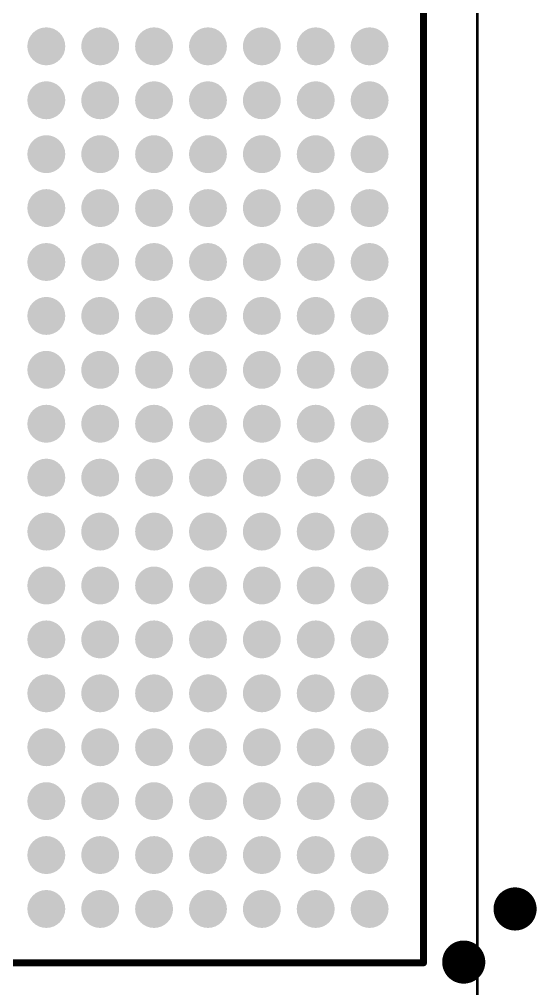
# Model space of a CAD drawing. Header units: inches. Extents: x -6.4 to 91.8, y -6.4 to 92.5.
# Drawn here: x 56.47 to 66.07, y 19.62 to 37.6 of the extents above; entities that cross this region are included whole.
import ezdxf

# ---------------------------------------------------------------- set-up
doc = ezdxf.new("R2010")
doc.units = ezdxf.units.IN
for name, color, linetype in [('Mechanical 13', 56, 'Continuous'), ('Mechanical 15', 56, 'Continuous'), ('TOP', 1, 'Continuous'), ('Top Overlay', 2, 'Continuous'), ('Top Paste', 8, 'Continuous'), ('Top Solder', 216, 'Continuous')]:
    doc.layers.add(name, color=color, linetype=linetype)

msp = doc.modelspace()

# ---------------------------------------------------------------- hatches: boundary and pattern name
at = {"layer": 'TOP'}
h = msp.add_hatch(color=1, dxfattribs=at)
edge = h.paths.add_edge_path()
edge.add_arc((56.972, 37.102), 0.25, 0, 360)
h = msp.add_hatch(color=1, dxfattribs=at)
edge = h.paths.add_edge_path()
edge.add_arc((57.972, 37.102), 0.25, 0, 360)
h = msp.add_hatch(color=1, dxfattribs=at)
edge = h.paths.add_edge_path()
edge.add_arc((58.972, 37.102), 0.25, 0, 360)
h = msp.add_hatch(color=1, dxfattribs=at)
edge = h.paths.add_edge_path()
edge.add_arc((59.972, 37.102), 0.25, 0, 360)
h = msp.add_hatch(color=1, dxfattribs=at)
edge = h.paths.add_edge_path()
edge.add_arc((60.972, 37.102), 0.25, 0, 360)
h = msp.add_hatch(color=1, dxfattribs=at)
edge = h.paths.add_edge_path()
edge.add_arc((61.972, 37.102), 0.25, 0, 360)
h = msp.add_hatch(color=1, dxfattribs=at)
edge = h.paths.add_edge_path()
edge.add_arc((62.972, 37.102), 0.25, 0, 360)
h = msp.add_hatch(color=1, dxfattribs=at)
edge = h.paths.add_edge_path()
edge.add_arc((56.972, 36.102), 0.25, 0, 360)
h = msp.add_hatch(color=1, dxfattribs=at)
edge = h.paths.add_edge_path()
edge.add_arc((57.972, 36.102), 0.25, 0, 360)
h = msp.add_hatch(color=1, dxfattribs=at)
edge = h.paths.add_edge_path()
edge.add_arc((58.972, 36.102), 0.25, 0, 360)
h = msp.add_hatch(color=1, dxfattribs=at)
edge = h.paths.add_edge_path()
edge.add_arc((59.972, 36.102), 0.25, 0, 360)
h = msp.add_hatch(color=1, dxfattribs=at)
edge = h.paths.add_edge_path()
edge.add_arc((60.972, 36.102), 0.25, 0, 360)
h = msp.add_hatch(color=1, dxfattribs=at)
edge = h.paths.add_edge_path()
edge.add_arc((61.972, 36.102), 0.25, 0, 360)
h = msp.add_hatch(color=1, dxfattribs=at)
edge = h.paths.add_edge_path()
edge.add_arc((62.972, 36.102), 0.25, 0, 360)
h = msp.add_hatch(color=1, dxfattribs=at)
edge = h.paths.add_edge_path()
edge.add_arc((56.972, 35.102), 0.25, 0, 360)
h = msp.add_hatch(color=1, dxfattribs=at)
edge = h.paths.add_edge_path()
edge.add_arc((57.972, 35.102), 0.25, 0, 360)
h = msp.add_hatch(color=1, dxfattribs=at)
edge = h.paths.add_edge_path()
edge.add_arc((58.972, 35.102), 0.25, 0, 360)
h = msp.add_hatch(color=1, dxfattribs=at)
edge = h.paths.add_edge_path()
edge.add_arc((59.972, 35.102), 0.25, 0, 360)
h = msp.add_hatch(color=1, dxfattribs=at)
edge = h.paths.add_edge_path()
edge.add_arc((60.972, 35.102), 0.25, 0, 360)
h = msp.add_hatch(color=1, dxfattribs=at)
edge = h.paths.add_edge_path()
edge.add_arc((61.972, 35.102), 0.25, 0, 360)
h = msp.add_hatch(color=1, dxfattribs=at)
edge = h.paths.add_edge_path()
edge.add_arc((62.972, 35.102), 0.25, 0, 360)
h = msp.add_hatch(color=1, dxfattribs=at)
edge = h.paths.add_edge_path()
edge.add_arc((56.972, 34.102), 0.25, 0, 360)
h = msp.add_hatch(color=1, dxfattribs=at)
edge = h.paths.add_edge_path()
edge.add_arc((57.972, 34.102), 0.25, 0, 360)
h = msp.add_hatch(color=1, dxfattribs=at)
edge = h.paths.add_edge_path()
edge.add_arc((58.972, 34.102), 0.25, 0, 360)
h = msp.add_hatch(color=1, dxfattribs=at)
edge = h.paths.add_edge_path()
edge.add_arc((59.972, 34.102), 0.25, 0, 360)
h = msp.add_hatch(color=1, dxfattribs=at)
edge = h.paths.add_edge_path()
edge.add_arc((60.972, 34.102), 0.25, 0, 360)
h = msp.add_hatch(color=1, dxfattribs=at)
edge = h.paths.add_edge_path()
edge.add_arc((61.972, 34.102), 0.25, 0, 360)
h = msp.add_hatch(color=1, dxfattribs=at)
edge = h.paths.add_edge_path()
edge.add_arc((62.972, 34.102), 0.25, 0, 360)
h = msp.add_hatch(color=1, dxfattribs=at)
edge = h.paths.add_edge_path()
edge.add_arc((56.972, 33.102), 0.25, 0, 360)
h = msp.add_hatch(color=1, dxfattribs=at)
edge = h.paths.add_edge_path()
edge.add_arc((57.972, 33.102), 0.25, 0, 360)
h = msp.add_hatch(color=1, dxfattribs=at)
edge = h.paths.add_edge_path()
edge.add_arc((58.972, 33.102), 0.25, 0, 360)
h = msp.add_hatch(color=1, dxfattribs=at)
edge = h.paths.add_edge_path()
edge.add_arc((59.972, 33.102), 0.25, 0, 360)
h = msp.add_hatch(color=1, dxfattribs=at)
edge = h.paths.add_edge_path()
edge.add_arc((60.972, 33.102), 0.25, 0, 360)
h = msp.add_hatch(color=1, dxfattribs=at)
edge = h.paths.add_edge_path()
edge.add_arc((61.972, 33.102), 0.25, 0, 360)
h = msp.add_hatch(color=1, dxfattribs=at)
edge = h.paths.add_edge_path()
edge.add_arc((62.972, 33.102), 0.25, 0, 360)
h = msp.add_hatch(color=1, dxfattribs=at)
edge = h.paths.add_edge_path()
edge.add_arc((56.972, 32.102), 0.25, 0, 360)
h = msp.add_hatch(color=1, dxfattribs=at)
edge = h.paths.add_edge_path()
edge.add_arc((57.972, 32.102), 0.25, 0, 360)
h = msp.add_hatch(color=1, dxfattribs=at)
edge = h.paths.add_edge_path()
edge.add_arc((58.972, 32.102), 0.25, 0, 360)
h = msp.add_hatch(color=1, dxfattribs=at)
edge = h.paths.add_edge_path()
edge.add_arc((59.972, 32.102), 0.25, 0, 360)
h = msp.add_hatch(color=1, dxfattribs=at)
edge = h.paths.add_edge_path()
edge.add_arc((60.972, 32.102), 0.25, 0, 360)
h = msp.add_hatch(color=1, dxfattribs=at)
edge = h.paths.add_edge_path()
edge.add_arc((61.972, 32.102), 0.25, 0, 360)
h = msp.add_hatch(color=1, dxfattribs=at)
edge = h.paths.add_edge_path()
edge.add_arc((62.972, 32.102), 0.25, 0, 360)
h = msp.add_hatch(color=1, dxfattribs=at)
edge = h.paths.add_edge_path()
edge.add_arc((56.972, 31.102), 0.25, 0, 360)
h = msp.add_hatch(color=1, dxfattribs=at)
edge = h.paths.add_edge_path()
edge.add_arc((57.972, 31.102), 0.25, 0, 360)
h = msp.add_hatch(color=1, dxfattribs=at)
edge = h.paths.add_edge_path()
edge.add_arc((58.972, 31.102), 0.25, 0, 360)
h = msp.add_hatch(color=1, dxfattribs=at)
edge = h.paths.add_edge_path()
edge.add_arc((59.972, 31.102), 0.25, 0, 360)
h = msp.add_hatch(color=1, dxfattribs=at)
edge = h.paths.add_edge_path()
edge.add_arc((60.972, 31.102), 0.25, 0, 360)
h = msp.add_hatch(color=1, dxfattribs=at)
edge = h.paths.add_edge_path()
edge.add_arc((61.972, 31.102), 0.25, 0, 360)
h = msp.add_hatch(color=1, dxfattribs=at)
edge = h.paths.add_edge_path()
edge.add_arc((62.972, 31.102), 0.25, 0, 360)
h = msp.add_hatch(color=1, dxfattribs=at)
edge = h.paths.add_edge_path()
edge.add_arc((56.972, 30.102), 0.25, 0, 360)
h = msp.add_hatch(color=1, dxfattribs=at)
edge = h.paths.add_edge_path()
edge.add_arc((57.972, 30.102), 0.25, 0, 360)
h = msp.add_hatch(color=1, dxfattribs=at)
edge = h.paths.add_edge_path()
edge.add_arc((58.972, 30.102), 0.25, 0, 360)
h = msp.add_hatch(color=1, dxfattribs=at)
edge = h.paths.add_edge_path()
edge.add_arc((59.972, 30.102), 0.25, 0, 360)
h = msp.add_hatch(color=1, dxfattribs=at)
edge = h.paths.add_edge_path()
edge.add_arc((60.972, 30.102), 0.25, 0, 360)
h = msp.add_hatch(color=1, dxfattribs=at)
edge = h.paths.add_edge_path()
edge.add_arc((61.972, 30.102), 0.25, 0, 360)
h = msp.add_hatch(color=1, dxfattribs=at)
edge = h.paths.add_edge_path()
edge.add_arc((62.972, 30.102), 0.25, 0, 360)
h = msp.add_hatch(color=1, dxfattribs=at)
edge = h.paths.add_edge_path()
edge.add_arc((56.972, 29.102), 0.25, 0, 360)
h = msp.add_hatch(color=1, dxfattribs=at)
edge = h.paths.add_edge_path()
edge.add_arc((57.972, 29.102), 0.25, 0, 360)
h = msp.add_hatch(color=1, dxfattribs=at)
edge = h.paths.add_edge_path()
edge.add_arc((58.972, 29.102), 0.25, 0, 360)
h = msp.add_hatch(color=1, dxfattribs=at)
edge = h.paths.add_edge_path()
edge.add_arc((59.972, 29.102), 0.25, 0, 360)
h = msp.add_hatch(color=1, dxfattribs=at)
edge = h.paths.add_edge_path()
edge.add_arc((60.972, 29.102), 0.25, 0, 360)
h = msp.add_hatch(color=1, dxfattribs=at)
edge = h.paths.add_edge_path()
edge.add_arc((61.972, 29.102), 0.25, 0, 360)
h = msp.add_hatch(color=1, dxfattribs=at)
edge = h.paths.add_edge_path()
edge.add_arc((62.972, 29.102), 0.25, 0, 360)
h = msp.add_hatch(color=1, dxfattribs=at)
edge = h.paths.add_edge_path()
edge.add_arc((56.972, 28.102), 0.25, 0, 360)
h = msp.add_hatch(color=1, dxfattribs=at)
edge = h.paths.add_edge_path()
edge.add_arc((57.972, 28.102), 0.25, 0, 360)
h = msp.add_hatch(color=1, dxfattribs=at)
edge = h.paths.add_edge_path()
edge.add_arc((58.972, 28.102), 0.25, 0, 360)
h = msp.add_hatch(color=1, dxfattribs=at)
edge = h.paths.add_edge_path()
edge.add_arc((59.972, 28.102), 0.25, 0, 360)
h = msp.add_hatch(color=1, dxfattribs=at)
edge = h.paths.add_edge_path()
edge.add_arc((60.972, 28.102), 0.25, 0, 360)
h = msp.add_hatch(color=1, dxfattribs=at)
edge = h.paths.add_edge_path()
edge.add_arc((61.972, 28.102), 0.25, 0, 360)
h = msp.add_hatch(color=1, dxfattribs=at)
edge = h.paths.add_edge_path()
edge.add_arc((62.972, 28.102), 0.25, 0, 360)
h = msp.add_hatch(color=1, dxfattribs=at)
edge = h.paths.add_edge_path()
edge.add_arc((56.972, 27.102), 0.25, 0, 360)
h = msp.add_hatch(color=1, dxfattribs=at)
edge = h.paths.add_edge_path()
edge.add_arc((57.972, 27.102), 0.25, 0, 360)
h = msp.add_hatch(color=1, dxfattribs=at)
edge = h.paths.add_edge_path()
edge.add_arc((58.972, 27.102), 0.25, 0, 360)
h = msp.add_hatch(color=1, dxfattribs=at)
edge = h.paths.add_edge_path()
edge.add_arc((59.972, 27.102), 0.25, 0, 360)
h = msp.add_hatch(color=1, dxfattribs=at)
edge = h.paths.add_edge_path()
edge.add_arc((60.972, 27.102), 0.25, 0, 360)
h = msp.add_hatch(color=1, dxfattribs=at)
edge = h.paths.add_edge_path()
edge.add_arc((61.972, 27.102), 0.25, 0, 360)
h = msp.add_hatch(color=1, dxfattribs=at)
edge = h.paths.add_edge_path()
edge.add_arc((62.972, 27.102), 0.25, 0, 360)
h = msp.add_hatch(color=1, dxfattribs=at)
edge = h.paths.add_edge_path()
edge.add_arc((56.972, 26.102), 0.25, 0, 360)
h = msp.add_hatch(color=1, dxfattribs=at)
edge = h.paths.add_edge_path()
edge.add_arc((57.972, 26.102), 0.25, 0, 360)
h = msp.add_hatch(color=1, dxfattribs=at)
edge = h.paths.add_edge_path()
edge.add_arc((58.972, 26.102), 0.25, 0, 360)
h = msp.add_hatch(color=1, dxfattribs=at)
edge = h.paths.add_edge_path()
edge.add_arc((59.972, 26.102), 0.25, 0, 360)
h = msp.add_hatch(color=1, dxfattribs=at)
edge = h.paths.add_edge_path()
edge.add_arc((60.972, 26.102), 0.25, 0, 360)
h = msp.add_hatch(color=1, dxfattribs=at)
edge = h.paths.add_edge_path()
edge.add_arc((61.972, 26.102), 0.25, 0, 360)
h = msp.add_hatch(color=1, dxfattribs=at)
edge = h.paths.add_edge_path()
edge.add_arc((62.972, 26.102), 0.25, 0, 360)
h = msp.add_hatch(color=1, dxfattribs=at)
edge = h.paths.add_edge_path()
edge.add_arc((56.972, 25.102), 0.25, 0, 360)
h = msp.add_hatch(color=1, dxfattribs=at)
edge = h.paths.add_edge_path()
edge.add_arc((57.972, 25.102), 0.25, 0, 360)
h = msp.add_hatch(color=1, dxfattribs=at)
edge = h.paths.add_edge_path()
edge.add_arc((58.972, 25.102), 0.25, 0, 360)
h = msp.add_hatch(color=1, dxfattribs=at)
edge = h.paths.add_edge_path()
edge.add_arc((59.972, 25.102), 0.25, 0, 360)
h = msp.add_hatch(color=1, dxfattribs=at)
edge = h.paths.add_edge_path()
edge.add_arc((60.972, 25.102), 0.25, 0, 360)
h = msp.add_hatch(color=1, dxfattribs=at)
edge = h.paths.add_edge_path()
edge.add_arc((61.972, 25.102), 0.25, 0, 360)
h = msp.add_hatch(color=1, dxfattribs=at)
edge = h.paths.add_edge_path()
edge.add_arc((62.972, 25.102), 0.25, 0, 360)
h = msp.add_hatch(color=1, dxfattribs=at)
edge = h.paths.add_edge_path()
edge.add_arc((56.972, 24.102), 0.25, 0, 360)
h = msp.add_hatch(color=1, dxfattribs=at)
edge = h.paths.add_edge_path()
edge.add_arc((57.972, 24.102), 0.25, 0, 360)
h = msp.add_hatch(color=1, dxfattribs=at)
edge = h.paths.add_edge_path()
edge.add_arc((58.972, 24.102), 0.25, 0, 360)
h = msp.add_hatch(color=1, dxfattribs=at)
edge = h.paths.add_edge_path()
edge.add_arc((59.972, 24.102), 0.25, 0, 360)
h = msp.add_hatch(color=1, dxfattribs=at)
edge = h.paths.add_edge_path()
edge.add_arc((60.972, 24.102), 0.25, 0, 360)
h = msp.add_hatch(color=1, dxfattribs=at)
edge = h.paths.add_edge_path()
edge.add_arc((61.972, 24.102), 0.25, 0, 360)
h = msp.add_hatch(color=1, dxfattribs=at)
edge = h.paths.add_edge_path()
edge.add_arc((62.972, 24.102), 0.25, 0, 360)
h = msp.add_hatch(color=1, dxfattribs=at)
edge = h.paths.add_edge_path()
edge.add_arc((56.972, 23.102), 0.25, 0, 360)
h = msp.add_hatch(color=1, dxfattribs=at)
edge = h.paths.add_edge_path()
edge.add_arc((57.972, 23.102), 0.25, 0, 360)
h = msp.add_hatch(color=1, dxfattribs=at)
edge = h.paths.add_edge_path()
edge.add_arc((58.972, 23.102), 0.25, 0, 360)
h = msp.add_hatch(color=1, dxfattribs=at)
edge = h.paths.add_edge_path()
edge.add_arc((59.972, 23.102), 0.25, 0, 360)
h = msp.add_hatch(color=1, dxfattribs=at)
edge = h.paths.add_edge_path()
edge.add_arc((60.972, 23.102), 0.25, 0, 360)
h = msp.add_hatch(color=1, dxfattribs=at)
edge = h.paths.add_edge_path()
edge.add_arc((61.972, 23.102), 0.25, 0, 360)
h = msp.add_hatch(color=1, dxfattribs=at)
edge = h.paths.add_edge_path()
edge.add_arc((62.972, 23.102), 0.25, 0, 360)
h = msp.add_hatch(color=1, dxfattribs=at)
edge = h.paths.add_edge_path()
edge.add_arc((56.972, 22.102), 0.25, 0, 360)
h = msp.add_hatch(color=1, dxfattribs=at)
edge = h.paths.add_edge_path()
edge.add_arc((57.972, 22.102), 0.25, 0, 360)
h = msp.add_hatch(color=1, dxfattribs=at)
edge = h.paths.add_edge_path()
edge.add_arc((58.972, 22.102), 0.25, 0, 360)
h = msp.add_hatch(color=1, dxfattribs=at)
edge = h.paths.add_edge_path()
edge.add_arc((59.972, 22.102), 0.25, 0, 360)
h = msp.add_hatch(color=1, dxfattribs=at)
edge = h.paths.add_edge_path()
edge.add_arc((60.972, 22.102), 0.25, 0, 360)
h = msp.add_hatch(color=1, dxfattribs=at)
edge = h.paths.add_edge_path()
edge.add_arc((61.972, 22.102), 0.25, 0, 360)
h = msp.add_hatch(color=1, dxfattribs=at)
edge = h.paths.add_edge_path()
edge.add_arc((62.972, 22.102), 0.25, 0, 360)
h = msp.add_hatch(color=1, dxfattribs=at)
edge = h.paths.add_edge_path()
edge.add_arc((56.972, 21.102), 0.25, 0, 360)
h = msp.add_hatch(color=1, dxfattribs=at)
edge = h.paths.add_edge_path()
edge.add_arc((57.972, 21.102), 0.25, 0, 360)
h = msp.add_hatch(color=1, dxfattribs=at)
edge = h.paths.add_edge_path()
edge.add_arc((58.972, 21.102), 0.25, 0, 360)
h = msp.add_hatch(color=1, dxfattribs=at)
edge = h.paths.add_edge_path()
edge.add_arc((59.972, 21.102), 0.25, 0, 360)
h = msp.add_hatch(color=1, dxfattribs=at)
edge = h.paths.add_edge_path()
edge.add_arc((60.972, 21.102), 0.25, 0, 360)
h = msp.add_hatch(color=1, dxfattribs=at)
edge = h.paths.add_edge_path()
edge.add_arc((61.972, 21.102), 0.25, 0, 360)
h = msp.add_hatch(color=1, dxfattribs=at)
edge = h.paths.add_edge_path()
edge.add_arc((62.972, 21.102), 0.25, 0, 360)
at = {"layer": 'Top Paste'}
h = msp.add_hatch(color=8, dxfattribs=at)
edge = h.paths.add_edge_path()
edge.add_arc((56.972, 37.102), 0.25, 0, 360)
h = msp.add_hatch(color=8, dxfattribs=at)
edge = h.paths.add_edge_path()
edge.add_arc((57.972, 37.102), 0.25, 0, 360)
h = msp.add_hatch(color=8, dxfattribs=at)
edge = h.paths.add_edge_path()
edge.add_arc((58.972, 37.102), 0.25, 0, 360)
h = msp.add_hatch(color=8, dxfattribs=at)
edge = h.paths.add_edge_path()
edge.add_arc((59.972, 37.102), 0.25, 0, 360)
h = msp.add_hatch(color=8, dxfattribs=at)
edge = h.paths.add_edge_path()
edge.add_arc((60.972, 37.102), 0.25, 0, 360)
h = msp.add_hatch(color=8, dxfattribs=at)
edge = h.paths.add_edge_path()
edge.add_arc((61.972, 37.102), 0.25, 0, 360)
h = msp.add_hatch(color=8, dxfattribs=at)
edge = h.paths.add_edge_path()
edge.add_arc((62.972, 37.102), 0.25, 0, 360)
h = msp.add_hatch(color=8, dxfattribs=at)
edge = h.paths.add_edge_path()
edge.add_arc((56.972, 36.102), 0.25, 0, 360)
h = msp.add_hatch(color=8, dxfattribs=at)
edge = h.paths.add_edge_path()
edge.add_arc((57.972, 36.102), 0.25, 0, 360)
h = msp.add_hatch(color=8, dxfattribs=at)
edge = h.paths.add_edge_path()
edge.add_arc((58.972, 36.102), 0.25, 0, 360)
h = msp.add_hatch(color=8, dxfattribs=at)
edge = h.paths.add_edge_path()
edge.add_arc((59.972, 36.102), 0.25, 0, 360)
h = msp.add_hatch(color=8, dxfattribs=at)
edge = h.paths.add_edge_path()
edge.add_arc((60.972, 36.102), 0.25, 0, 360)
h = msp.add_hatch(color=8, dxfattribs=at)
edge = h.paths.add_edge_path()
edge.add_arc((61.972, 36.102), 0.25, 0, 360)
h = msp.add_hatch(color=8, dxfattribs=at)
edge = h.paths.add_edge_path()
edge.add_arc((62.972, 36.102), 0.25, 0, 360)
h = msp.add_hatch(color=8, dxfattribs=at)
edge = h.paths.add_edge_path()
edge.add_arc((56.972, 35.102), 0.25, 0, 360)
h = msp.add_hatch(color=8, dxfattribs=at)
edge = h.paths.add_edge_path()
edge.add_arc((57.972, 35.102), 0.25, 0, 360)
h = msp.add_hatch(color=8, dxfattribs=at)
edge = h.paths.add_edge_path()
edge.add_arc((58.972, 35.102), 0.25, 0, 360)
h = msp.add_hatch(color=8, dxfattribs=at)
edge = h.paths.add_edge_path()
edge.add_arc((59.972, 35.102), 0.25, 0, 360)
h = msp.add_hatch(color=8, dxfattribs=at)
edge = h.paths.add_edge_path()
edge.add_arc((60.972, 35.102), 0.25, 0, 360)
h = msp.add_hatch(color=8, dxfattribs=at)
edge = h.paths.add_edge_path()
edge.add_arc((61.972, 35.102), 0.25, 0, 360)
h = msp.add_hatch(color=8, dxfattribs=at)
edge = h.paths.add_edge_path()
edge.add_arc((62.972, 35.102), 0.25, 0, 360)
h = msp.add_hatch(color=8, dxfattribs=at)
edge = h.paths.add_edge_path()
edge.add_arc((56.972, 34.102), 0.25, 0, 360)
h = msp.add_hatch(color=8, dxfattribs=at)
edge = h.paths.add_edge_path()
edge.add_arc((57.972, 34.102), 0.25, 0, 360)
h = msp.add_hatch(color=8, dxfattribs=at)
edge = h.paths.add_edge_path()
edge.add_arc((58.972, 34.102), 0.25, 0, 360)
h = msp.add_hatch(color=8, dxfattribs=at)
edge = h.paths.add_edge_path()
edge.add_arc((59.972, 34.102), 0.25, 0, 360)
h = msp.add_hatch(color=8, dxfattribs=at)
edge = h.paths.add_edge_path()
edge.add_arc((60.972, 34.102), 0.25, 0, 360)
h = msp.add_hatch(color=8, dxfattribs=at)
edge = h.paths.add_edge_path()
edge.add_arc((61.972, 34.102), 0.25, 0, 360)
h = msp.add_hatch(color=8, dxfattribs=at)
edge = h.paths.add_edge_path()
edge.add_arc((62.972, 34.102), 0.25, 0, 360)
h = msp.add_hatch(color=8, dxfattribs=at)
edge = h.paths.add_edge_path()
edge.add_arc((56.972, 33.102), 0.25, 0, 360)
h = msp.add_hatch(color=8, dxfattribs=at)
edge = h.paths.add_edge_path()
edge.add_arc((57.972, 33.102), 0.25, 0, 360)
h = msp.add_hatch(color=8, dxfattribs=at)
edge = h.paths.add_edge_path()
edge.add_arc((58.972, 33.102), 0.25, 0, 360)
h = msp.add_hatch(color=8, dxfattribs=at)
edge = h.paths.add_edge_path()
edge.add_arc((59.972, 33.102), 0.25, 0, 360)
h = msp.add_hatch(color=8, dxfattribs=at)
edge = h.paths.add_edge_path()
edge.add_arc((60.972, 33.102), 0.25, 0, 360)
h = msp.add_hatch(color=8, dxfattribs=at)
edge = h.paths.add_edge_path()
edge.add_arc((61.972, 33.102), 0.25, 0, 360)
h = msp.add_hatch(color=8, dxfattribs=at)
edge = h.paths.add_edge_path()
edge.add_arc((62.972, 33.102), 0.25, 0, 360)
h = msp.add_hatch(color=8, dxfattribs=at)
edge = h.paths.add_edge_path()
edge.add_arc((56.972, 32.102), 0.25, 0, 360)
h = msp.add_hatch(color=8, dxfattribs=at)
edge = h.paths.add_edge_path()
edge.add_arc((57.972, 32.102), 0.25, 0, 360)
h = msp.add_hatch(color=8, dxfattribs=at)
edge = h.paths.add_edge_path()
edge.add_arc((58.972, 32.102), 0.25, 0, 360)
h = msp.add_hatch(color=8, dxfattribs=at)
edge = h.paths.add_edge_path()
edge.add_arc((59.972, 32.102), 0.25, 0, 360)
h = msp.add_hatch(color=8, dxfattribs=at)
edge = h.paths.add_edge_path()
edge.add_arc((60.972, 32.102), 0.25, 0, 360)
h = msp.add_hatch(color=8, dxfattribs=at)
edge = h.paths.add_edge_path()
edge.add_arc((61.972, 32.102), 0.25, 0, 360)
h = msp.add_hatch(color=8, dxfattribs=at)
edge = h.paths.add_edge_path()
edge.add_arc((62.972, 32.102), 0.25, 0, 360)
h = msp.add_hatch(color=8, dxfattribs=at)
edge = h.paths.add_edge_path()
edge.add_arc((56.972, 31.102), 0.25, 0, 360)
h = msp.add_hatch(color=8, dxfattribs=at)
edge = h.paths.add_edge_path()
edge.add_arc((57.972, 31.102), 0.25, 0, 360)
h = msp.add_hatch(color=8, dxfattribs=at)
edge = h.paths.add_edge_path()
edge.add_arc((58.972, 31.102), 0.25, 0, 360)
h = msp.add_hatch(color=8, dxfattribs=at)
edge = h.paths.add_edge_path()
edge.add_arc((59.972, 31.102), 0.25, 0, 360)
h = msp.add_hatch(color=8, dxfattribs=at)
edge = h.paths.add_edge_path()
edge.add_arc((60.972, 31.102), 0.25, 0, 360)
h = msp.add_hatch(color=8, dxfattribs=at)
edge = h.paths.add_edge_path()
edge.add_arc((61.972, 31.102), 0.25, 0, 360)
h = msp.add_hatch(color=8, dxfattribs=at)
edge = h.paths.add_edge_path()
edge.add_arc((62.972, 31.102), 0.25, 0, 360)
h = msp.add_hatch(color=8, dxfattribs=at)
edge = h.paths.add_edge_path()
edge.add_arc((56.972, 30.102), 0.25, 0, 360)
h = msp.add_hatch(color=8, dxfattribs=at)
edge = h.paths.add_edge_path()
edge.add_arc((57.972, 30.102), 0.25, 0, 360)
h = msp.add_hatch(color=8, dxfattribs=at)
edge = h.paths.add_edge_path()
edge.add_arc((58.972, 30.102), 0.25, 0, 360)
h = msp.add_hatch(color=8, dxfattribs=at)
edge = h.paths.add_edge_path()
edge.add_arc((59.972, 30.102), 0.25, 0, 360)
h = msp.add_hatch(color=8, dxfattribs=at)
edge = h.paths.add_edge_path()
edge.add_arc((60.972, 30.102), 0.25, 0, 360)
h = msp.add_hatch(color=8, dxfattribs=at)
edge = h.paths.add_edge_path()
edge.add_arc((61.972, 30.102), 0.25, 0, 360)
h = msp.add_hatch(color=8, dxfattribs=at)
edge = h.paths.add_edge_path()
edge.add_arc((62.972, 30.102), 0.25, 0, 360)
h = msp.add_hatch(color=8, dxfattribs=at)
edge = h.paths.add_edge_path()
edge.add_arc((56.972, 29.102), 0.25, 0, 360)
h = msp.add_hatch(color=8, dxfattribs=at)
edge = h.paths.add_edge_path()
edge.add_arc((57.972, 29.102), 0.25, 0, 360)
h = msp.add_hatch(color=8, dxfattribs=at)
edge = h.paths.add_edge_path()
edge.add_arc((58.972, 29.102), 0.25, 0, 360)
h = msp.add_hatch(color=8, dxfattribs=at)
edge = h.paths.add_edge_path()
edge.add_arc((59.972, 29.102), 0.25, 0, 360)
h = msp.add_hatch(color=8, dxfattribs=at)
edge = h.paths.add_edge_path()
edge.add_arc((60.972, 29.102), 0.25, 0, 360)
h = msp.add_hatch(color=8, dxfattribs=at)
edge = h.paths.add_edge_path()
edge.add_arc((61.972, 29.102), 0.25, 0, 360)
h = msp.add_hatch(color=8, dxfattribs=at)
edge = h.paths.add_edge_path()
edge.add_arc((62.972, 29.102), 0.25, 0, 360)
h = msp.add_hatch(color=8, dxfattribs=at)
edge = h.paths.add_edge_path()
edge.add_arc((56.972, 28.102), 0.25, 0, 360)
h = msp.add_hatch(color=8, dxfattribs=at)
edge = h.paths.add_edge_path()
edge.add_arc((57.972, 28.102), 0.25, 0, 360)
h = msp.add_hatch(color=8, dxfattribs=at)
edge = h.paths.add_edge_path()
edge.add_arc((58.972, 28.102), 0.25, 0, 360)
h = msp.add_hatch(color=8, dxfattribs=at)
edge = h.paths.add_edge_path()
edge.add_arc((59.972, 28.102), 0.25, 0, 360)
h = msp.add_hatch(color=8, dxfattribs=at)
edge = h.paths.add_edge_path()
edge.add_arc((60.972, 28.102), 0.25, 0, 360)
h = msp.add_hatch(color=8, dxfattribs=at)
edge = h.paths.add_edge_path()
edge.add_arc((61.972, 28.102), 0.25, 0, 360)
h = msp.add_hatch(color=8, dxfattribs=at)
edge = h.paths.add_edge_path()
edge.add_arc((62.972, 28.102), 0.25, 0, 360)
h = msp.add_hatch(color=8, dxfattribs=at)
edge = h.paths.add_edge_path()
edge.add_arc((56.972, 27.102), 0.25, 0, 360)
h = msp.add_hatch(color=8, dxfattribs=at)
edge = h.paths.add_edge_path()
edge.add_arc((57.972, 27.102), 0.25, 0, 360)
h = msp.add_hatch(color=8, dxfattribs=at)
edge = h.paths.add_edge_path()
edge.add_arc((58.972, 27.102), 0.25, 0, 360)
h = msp.add_hatch(color=8, dxfattribs=at)
edge = h.paths.add_edge_path()
edge.add_arc((59.972, 27.102), 0.25, 0, 360)
h = msp.add_hatch(color=8, dxfattribs=at)
edge = h.paths.add_edge_path()
edge.add_arc((60.972, 27.102), 0.25, 0, 360)
h = msp.add_hatch(color=8, dxfattribs=at)
edge = h.paths.add_edge_path()
edge.add_arc((61.972, 27.102), 0.25, 0, 360)
h = msp.add_hatch(color=8, dxfattribs=at)
edge = h.paths.add_edge_path()
edge.add_arc((62.972, 27.102), 0.25, 0, 360)
h = msp.add_hatch(color=8, dxfattribs=at)
edge = h.paths.add_edge_path()
edge.add_arc((56.972, 26.102), 0.25, 0, 360)
h = msp.add_hatch(color=8, dxfattribs=at)
edge = h.paths.add_edge_path()
edge.add_arc((57.972, 26.102), 0.25, 0, 360)
h = msp.add_hatch(color=8, dxfattribs=at)
edge = h.paths.add_edge_path()
edge.add_arc((58.972, 26.102), 0.25, 0, 360)
h = msp.add_hatch(color=8, dxfattribs=at)
edge = h.paths.add_edge_path()
edge.add_arc((59.972, 26.102), 0.25, 0, 360)
h = msp.add_hatch(color=8, dxfattribs=at)
edge = h.paths.add_edge_path()
edge.add_arc((60.972, 26.102), 0.25, 0, 360)
h = msp.add_hatch(color=8, dxfattribs=at)
edge = h.paths.add_edge_path()
edge.add_arc((61.972, 26.102), 0.25, 0, 360)
h = msp.add_hatch(color=8, dxfattribs=at)
edge = h.paths.add_edge_path()
edge.add_arc((62.972, 26.102), 0.25, 0, 360)
h = msp.add_hatch(color=8, dxfattribs=at)
edge = h.paths.add_edge_path()
edge.add_arc((56.972, 25.102), 0.25, 0, 360)
h = msp.add_hatch(color=8, dxfattribs=at)
edge = h.paths.add_edge_path()
edge.add_arc((57.972, 25.102), 0.25, 0, 360)
h = msp.add_hatch(color=8, dxfattribs=at)
edge = h.paths.add_edge_path()
edge.add_arc((58.972, 25.102), 0.25, 0, 360)
h = msp.add_hatch(color=8, dxfattribs=at)
edge = h.paths.add_edge_path()
edge.add_arc((59.972, 25.102), 0.25, 0, 360)
h = msp.add_hatch(color=8, dxfattribs=at)
edge = h.paths.add_edge_path()
edge.add_arc((60.972, 25.102), 0.25, 0, 360)
h = msp.add_hatch(color=8, dxfattribs=at)
edge = h.paths.add_edge_path()
edge.add_arc((61.972, 25.102), 0.25, 0, 360)
h = msp.add_hatch(color=8, dxfattribs=at)
edge = h.paths.add_edge_path()
edge.add_arc((62.972, 25.102), 0.25, 0, 360)
h = msp.add_hatch(color=8, dxfattribs=at)
edge = h.paths.add_edge_path()
edge.add_arc((56.972, 24.102), 0.25, 0, 360)
h = msp.add_hatch(color=8, dxfattribs=at)
edge = h.paths.add_edge_path()
edge.add_arc((57.972, 24.102), 0.25, 0, 360)
h = msp.add_hatch(color=8, dxfattribs=at)
edge = h.paths.add_edge_path()
edge.add_arc((58.972, 24.102), 0.25, 0, 360)
h = msp.add_hatch(color=8, dxfattribs=at)
edge = h.paths.add_edge_path()
edge.add_arc((59.972, 24.102), 0.25, 0, 360)
h = msp.add_hatch(color=8, dxfattribs=at)
edge = h.paths.add_edge_path()
edge.add_arc((60.972, 24.102), 0.25, 0, 360)
h = msp.add_hatch(color=8, dxfattribs=at)
edge = h.paths.add_edge_path()
edge.add_arc((61.972, 24.102), 0.25, 0, 360)
h = msp.add_hatch(color=8, dxfattribs=at)
edge = h.paths.add_edge_path()
edge.add_arc((62.972, 24.102), 0.25, 0, 360)
h = msp.add_hatch(color=8, dxfattribs=at)
edge = h.paths.add_edge_path()
edge.add_arc((56.972, 23.102), 0.25, 0, 360)
h = msp.add_hatch(color=8, dxfattribs=at)
edge = h.paths.add_edge_path()
edge.add_arc((57.972, 23.102), 0.25, 0, 360)
h = msp.add_hatch(color=8, dxfattribs=at)
edge = h.paths.add_edge_path()
edge.add_arc((58.972, 23.102), 0.25, 0, 360)
h = msp.add_hatch(color=8, dxfattribs=at)
edge = h.paths.add_edge_path()
edge.add_arc((59.972, 23.102), 0.25, 0, 360)
h = msp.add_hatch(color=8, dxfattribs=at)
edge = h.paths.add_edge_path()
edge.add_arc((60.972, 23.102), 0.25, 0, 360)
h = msp.add_hatch(color=8, dxfattribs=at)
edge = h.paths.add_edge_path()
edge.add_arc((61.972, 23.102), 0.25, 0, 360)
h = msp.add_hatch(color=8, dxfattribs=at)
edge = h.paths.add_edge_path()
edge.add_arc((62.972, 23.102), 0.25, 0, 360)
h = msp.add_hatch(color=8, dxfattribs=at)
edge = h.paths.add_edge_path()
edge.add_arc((56.972, 22.102), 0.25, 0, 360)
h = msp.add_hatch(color=8, dxfattribs=at)
edge = h.paths.add_edge_path()
edge.add_arc((57.972, 22.102), 0.25, 0, 360)
h = msp.add_hatch(color=8, dxfattribs=at)
edge = h.paths.add_edge_path()
edge.add_arc((58.972, 22.102), 0.25, 0, 360)
h = msp.add_hatch(color=8, dxfattribs=at)
edge = h.paths.add_edge_path()
edge.add_arc((59.972, 22.102), 0.25, 0, 360)
h = msp.add_hatch(color=8, dxfattribs=at)
edge = h.paths.add_edge_path()
edge.add_arc((60.972, 22.102), 0.25, 0, 360)
h = msp.add_hatch(color=8, dxfattribs=at)
edge = h.paths.add_edge_path()
edge.add_arc((61.972, 22.102), 0.25, 0, 360)
h = msp.add_hatch(color=8, dxfattribs=at)
edge = h.paths.add_edge_path()
edge.add_arc((62.972, 22.102), 0.25, 0, 360)
h = msp.add_hatch(color=8, dxfattribs=at)
edge = h.paths.add_edge_path()
edge.add_arc((56.972, 21.102), 0.25, 0, 360)
h = msp.add_hatch(color=8, dxfattribs=at)
edge = h.paths.add_edge_path()
edge.add_arc((57.972, 21.102), 0.25, 0, 360)
h = msp.add_hatch(color=8, dxfattribs=at)
edge = h.paths.add_edge_path()
edge.add_arc((58.972, 21.102), 0.25, 0, 360)
h = msp.add_hatch(color=8, dxfattribs=at)
edge = h.paths.add_edge_path()
edge.add_arc((59.972, 21.102), 0.25, 0, 360)
h = msp.add_hatch(color=8, dxfattribs=at)
edge = h.paths.add_edge_path()
edge.add_arc((60.972, 21.102), 0.25, 0, 360)
h = msp.add_hatch(color=8, dxfattribs=at)
edge = h.paths.add_edge_path()
edge.add_arc((61.972, 21.102), 0.25, 0, 360)
h = msp.add_hatch(color=8, dxfattribs=at)
edge = h.paths.add_edge_path()
edge.add_arc((62.972, 21.102), 0.25, 0, 360)
at = {"layer": 'Top Solder'}
h = msp.add_hatch(color=216, dxfattribs=at)
edge = h.paths.add_edge_path()
edge.add_arc((56.972, 37.102), 0.352, 0, 360)
h = msp.add_hatch(color=216, dxfattribs=at)
edge = h.paths.add_edge_path()
edge.add_arc((57.972, 37.102), 0.352, 0, 360)
h = msp.add_hatch(color=216, dxfattribs=at)
edge = h.paths.add_edge_path()
edge.add_arc((58.972, 37.102), 0.352, 0, 360)
h = msp.add_hatch(color=216, dxfattribs=at)
edge = h.paths.add_edge_path()
edge.add_arc((59.972, 37.102), 0.352, 0, 360)
h = msp.add_hatch(color=216, dxfattribs=at)
edge = h.paths.add_edge_path()
edge.add_arc((60.972, 37.102), 0.352, 0, 360)
h = msp.add_hatch(color=216, dxfattribs=at)
edge = h.paths.add_edge_path()
edge.add_arc((61.972, 37.102), 0.352, 0, 360)
h = msp.add_hatch(color=216, dxfattribs=at)
edge = h.paths.add_edge_path()
edge.add_arc((62.972, 37.102), 0.352, 0, 360)
h = msp.add_hatch(color=216, dxfattribs=at)
edge = h.paths.add_edge_path()
edge.add_arc((56.972, 36.102), 0.352, 0, 360)
h = msp.add_hatch(color=216, dxfattribs=at)
edge = h.paths.add_edge_path()
edge.add_arc((57.972, 36.102), 0.352, 0, 360)
h = msp.add_hatch(color=216, dxfattribs=at)
edge = h.paths.add_edge_path()
edge.add_arc((58.972, 36.102), 0.352, 0, 360)
h = msp.add_hatch(color=216, dxfattribs=at)
edge = h.paths.add_edge_path()
edge.add_arc((59.972, 36.102), 0.352, 0, 360)
h = msp.add_hatch(color=216, dxfattribs=at)
edge = h.paths.add_edge_path()
edge.add_arc((60.972, 36.102), 0.352, 0, 360)
h = msp.add_hatch(color=216, dxfattribs=at)
edge = h.paths.add_edge_path()
edge.add_arc((61.972, 36.102), 0.352, 0, 360)
h = msp.add_hatch(color=216, dxfattribs=at)
edge = h.paths.add_edge_path()
edge.add_arc((62.972, 36.102), 0.352, 0, 360)
h = msp.add_hatch(color=216, dxfattribs=at)
edge = h.paths.add_edge_path()
edge.add_arc((56.972, 35.102), 0.352, 0, 360)
h = msp.add_hatch(color=216, dxfattribs=at)
edge = h.paths.add_edge_path()
edge.add_arc((57.972, 35.102), 0.352, 0, 360)
h = msp.add_hatch(color=216, dxfattribs=at)
edge = h.paths.add_edge_path()
edge.add_arc((58.972, 35.102), 0.352, 0, 360)
h = msp.add_hatch(color=216, dxfattribs=at)
edge = h.paths.add_edge_path()
edge.add_arc((59.972, 35.102), 0.352, 0, 360)
h = msp.add_hatch(color=216, dxfattribs=at)
edge = h.paths.add_edge_path()
edge.add_arc((60.972, 35.102), 0.352, 0, 360)
h = msp.add_hatch(color=216, dxfattribs=at)
edge = h.paths.add_edge_path()
edge.add_arc((61.972, 35.102), 0.352, 0, 360)
h = msp.add_hatch(color=216, dxfattribs=at)
edge = h.paths.add_edge_path()
edge.add_arc((62.972, 35.102), 0.352, 0, 360)
h = msp.add_hatch(color=216, dxfattribs=at)
edge = h.paths.add_edge_path()
edge.add_arc((56.972, 34.102), 0.352, 0, 360)
h = msp.add_hatch(color=216, dxfattribs=at)
edge = h.paths.add_edge_path()
edge.add_arc((57.972, 34.102), 0.352, 0, 360)
h = msp.add_hatch(color=216, dxfattribs=at)
edge = h.paths.add_edge_path()
edge.add_arc((58.972, 34.102), 0.352, 0, 360)
h = msp.add_hatch(color=216, dxfattribs=at)
edge = h.paths.add_edge_path()
edge.add_arc((59.972, 34.102), 0.352, 0, 360)
h = msp.add_hatch(color=216, dxfattribs=at)
edge = h.paths.add_edge_path()
edge.add_arc((60.972, 34.102), 0.352, 0, 360)
h = msp.add_hatch(color=216, dxfattribs=at)
edge = h.paths.add_edge_path()
edge.add_arc((61.972, 34.102), 0.352, 0, 360)
h = msp.add_hatch(color=216, dxfattribs=at)
edge = h.paths.add_edge_path()
edge.add_arc((62.972, 34.102), 0.352, 0, 360)
h = msp.add_hatch(color=216, dxfattribs=at)
edge = h.paths.add_edge_path()
edge.add_arc((56.972, 33.102), 0.352, 0, 360)
h = msp.add_hatch(color=216, dxfattribs=at)
edge = h.paths.add_edge_path()
edge.add_arc((57.972, 33.102), 0.352, 0, 360)
h = msp.add_hatch(color=216, dxfattribs=at)
edge = h.paths.add_edge_path()
edge.add_arc((58.972, 33.102), 0.352, 0, 360)
h = msp.add_hatch(color=216, dxfattribs=at)
edge = h.paths.add_edge_path()
edge.add_arc((59.972, 33.102), 0.352, 0, 360)
h = msp.add_hatch(color=216, dxfattribs=at)
edge = h.paths.add_edge_path()
edge.add_arc((60.972, 33.102), 0.352, 0, 360)
h = msp.add_hatch(color=216, dxfattribs=at)
edge = h.paths.add_edge_path()
edge.add_arc((61.972, 33.102), 0.352, 0, 360)
h = msp.add_hatch(color=216, dxfattribs=at)
edge = h.paths.add_edge_path()
edge.add_arc((62.972, 33.102), 0.352, 0, 360)
h = msp.add_hatch(color=216, dxfattribs=at)
edge = h.paths.add_edge_path()
edge.add_arc((56.972, 32.102), 0.352, 0, 360)
h = msp.add_hatch(color=216, dxfattribs=at)
edge = h.paths.add_edge_path()
edge.add_arc((57.972, 32.102), 0.352, 0, 360)
h = msp.add_hatch(color=216, dxfattribs=at)
edge = h.paths.add_edge_path()
edge.add_arc((58.972, 32.102), 0.352, 0, 360)
h = msp.add_hatch(color=216, dxfattribs=at)
edge = h.paths.add_edge_path()
edge.add_arc((59.972, 32.102), 0.352, 0, 360)
h = msp.add_hatch(color=216, dxfattribs=at)
edge = h.paths.add_edge_path()
edge.add_arc((60.972, 32.102), 0.352, 0, 360)
h = msp.add_hatch(color=216, dxfattribs=at)
edge = h.paths.add_edge_path()
edge.add_arc((61.972, 32.102), 0.352, 0, 360)
h = msp.add_hatch(color=216, dxfattribs=at)
edge = h.paths.add_edge_path()
edge.add_arc((62.972, 32.102), 0.352, 0, 360)
h = msp.add_hatch(color=216, dxfattribs=at)
edge = h.paths.add_edge_path()
edge.add_arc((56.972, 31.102), 0.352, 0, 360)
h = msp.add_hatch(color=216, dxfattribs=at)
edge = h.paths.add_edge_path()
edge.add_arc((57.972, 31.102), 0.352, 0, 360)
h = msp.add_hatch(color=216, dxfattribs=at)
edge = h.paths.add_edge_path()
edge.add_arc((58.972, 31.102), 0.352, 0, 360)
h = msp.add_hatch(color=216, dxfattribs=at)
edge = h.paths.add_edge_path()
edge.add_arc((59.972, 31.102), 0.352, 0, 360)
h = msp.add_hatch(color=216, dxfattribs=at)
edge = h.paths.add_edge_path()
edge.add_arc((60.972, 31.102), 0.352, 0, 360)
h = msp.add_hatch(color=216, dxfattribs=at)
edge = h.paths.add_edge_path()
edge.add_arc((61.972, 31.102), 0.352, 0, 360)
h = msp.add_hatch(color=216, dxfattribs=at)
edge = h.paths.add_edge_path()
edge.add_arc((62.972, 31.102), 0.352, 0, 360)
h = msp.add_hatch(color=216, dxfattribs=at)
edge = h.paths.add_edge_path()
edge.add_arc((56.972, 30.102), 0.352, 0, 360)
h = msp.add_hatch(color=216, dxfattribs=at)
edge = h.paths.add_edge_path()
edge.add_arc((57.972, 30.102), 0.352, 0, 360)
h = msp.add_hatch(color=216, dxfattribs=at)
edge = h.paths.add_edge_path()
edge.add_arc((58.972, 30.102), 0.352, 0, 360)
h = msp.add_hatch(color=216, dxfattribs=at)
edge = h.paths.add_edge_path()
edge.add_arc((59.972, 30.102), 0.352, 0, 360)
h = msp.add_hatch(color=216, dxfattribs=at)
edge = h.paths.add_edge_path()
edge.add_arc((60.972, 30.102), 0.352, 0, 360)
h = msp.add_hatch(color=216, dxfattribs=at)
edge = h.paths.add_edge_path()
edge.add_arc((61.972, 30.102), 0.352, 0, 360)
h = msp.add_hatch(color=216, dxfattribs=at)
edge = h.paths.add_edge_path()
edge.add_arc((62.972, 30.102), 0.352, 0, 360)
h = msp.add_hatch(color=216, dxfattribs=at)
edge = h.paths.add_edge_path()
edge.add_arc((56.972, 29.102), 0.352, 0, 360)
h = msp.add_hatch(color=216, dxfattribs=at)
edge = h.paths.add_edge_path()
edge.add_arc((57.972, 29.102), 0.352, 0, 360)
h = msp.add_hatch(color=216, dxfattribs=at)
edge = h.paths.add_edge_path()
edge.add_arc((58.972, 29.102), 0.352, 0, 360)
h = msp.add_hatch(color=216, dxfattribs=at)
edge = h.paths.add_edge_path()
edge.add_arc((59.972, 29.102), 0.352, 0, 360)
h = msp.add_hatch(color=216, dxfattribs=at)
edge = h.paths.add_edge_path()
edge.add_arc((60.972, 29.102), 0.352, 0, 360)
h = msp.add_hatch(color=216, dxfattribs=at)
edge = h.paths.add_edge_path()
edge.add_arc((61.972, 29.102), 0.352, 0, 360)
h = msp.add_hatch(color=216, dxfattribs=at)
edge = h.paths.add_edge_path()
edge.add_arc((62.972, 29.102), 0.352, 0, 360)
h = msp.add_hatch(color=216, dxfattribs=at)
edge = h.paths.add_edge_path()
edge.add_arc((56.972, 28.102), 0.352, 0, 360)
h = msp.add_hatch(color=216, dxfattribs=at)
edge = h.paths.add_edge_path()
edge.add_arc((57.972, 28.102), 0.352, 0, 360)
h = msp.add_hatch(color=216, dxfattribs=at)
edge = h.paths.add_edge_path()
edge.add_arc((58.972, 28.102), 0.352, 0, 360)
h = msp.add_hatch(color=216, dxfattribs=at)
edge = h.paths.add_edge_path()
edge.add_arc((59.972, 28.102), 0.352, 0, 360)
h = msp.add_hatch(color=216, dxfattribs=at)
edge = h.paths.add_edge_path()
edge.add_arc((60.972, 28.102), 0.352, 0, 360)
h = msp.add_hatch(color=216, dxfattribs=at)
edge = h.paths.add_edge_path()
edge.add_arc((61.972, 28.102), 0.352, 0, 360)
h = msp.add_hatch(color=216, dxfattribs=at)
edge = h.paths.add_edge_path()
edge.add_arc((62.972, 28.102), 0.352, 0, 360)
h = msp.add_hatch(color=216, dxfattribs=at)
edge = h.paths.add_edge_path()
edge.add_arc((56.972, 27.102), 0.352, 0, 360)
h = msp.add_hatch(color=216, dxfattribs=at)
edge = h.paths.add_edge_path()
edge.add_arc((57.972, 27.102), 0.352, 0, 360)
h = msp.add_hatch(color=216, dxfattribs=at)
edge = h.paths.add_edge_path()
edge.add_arc((58.972, 27.102), 0.352, 0, 360)
h = msp.add_hatch(color=216, dxfattribs=at)
edge = h.paths.add_edge_path()
edge.add_arc((59.972, 27.102), 0.352, 0, 360)
h = msp.add_hatch(color=216, dxfattribs=at)
edge = h.paths.add_edge_path()
edge.add_arc((60.972, 27.102), 0.352, 0, 360)
h = msp.add_hatch(color=216, dxfattribs=at)
edge = h.paths.add_edge_path()
edge.add_arc((61.972, 27.102), 0.352, 0, 360)
h = msp.add_hatch(color=216, dxfattribs=at)
edge = h.paths.add_edge_path()
edge.add_arc((62.972, 27.102), 0.352, 0, 360)
h = msp.add_hatch(color=216, dxfattribs=at)
edge = h.paths.add_edge_path()
edge.add_arc((56.972, 26.102), 0.352, 0, 360)
h = msp.add_hatch(color=216, dxfattribs=at)
edge = h.paths.add_edge_path()
edge.add_arc((57.972, 26.102), 0.352, 0, 360)
h = msp.add_hatch(color=216, dxfattribs=at)
edge = h.paths.add_edge_path()
edge.add_arc((58.972, 26.102), 0.352, 0, 360)
h = msp.add_hatch(color=216, dxfattribs=at)
edge = h.paths.add_edge_path()
edge.add_arc((59.972, 26.102), 0.352, 0, 360)
h = msp.add_hatch(color=216, dxfattribs=at)
edge = h.paths.add_edge_path()
edge.add_arc((60.972, 26.102), 0.352, 0, 360)
h = msp.add_hatch(color=216, dxfattribs=at)
edge = h.paths.add_edge_path()
edge.add_arc((61.972, 26.102), 0.352, 0, 360)
h = msp.add_hatch(color=216, dxfattribs=at)
edge = h.paths.add_edge_path()
edge.add_arc((62.972, 26.102), 0.352, 0, 360)
h = msp.add_hatch(color=216, dxfattribs=at)
edge = h.paths.add_edge_path()
edge.add_arc((56.972, 25.102), 0.352, 0, 360)
h = msp.add_hatch(color=216, dxfattribs=at)
edge = h.paths.add_edge_path()
edge.add_arc((57.972, 25.102), 0.352, 0, 360)
h = msp.add_hatch(color=216, dxfattribs=at)
edge = h.paths.add_edge_path()
edge.add_arc((58.972, 25.102), 0.352, 0, 360)
h = msp.add_hatch(color=216, dxfattribs=at)
edge = h.paths.add_edge_path()
edge.add_arc((59.972, 25.102), 0.352, 0, 360)
h = msp.add_hatch(color=216, dxfattribs=at)
edge = h.paths.add_edge_path()
edge.add_arc((60.972, 25.102), 0.352, 0, 360)
h = msp.add_hatch(color=216, dxfattribs=at)
edge = h.paths.add_edge_path()
edge.add_arc((61.972, 25.102), 0.352, 0, 360)
h = msp.add_hatch(color=216, dxfattribs=at)
edge = h.paths.add_edge_path()
edge.add_arc((62.972, 25.102), 0.352, 0, 360)
h = msp.add_hatch(color=216, dxfattribs=at)
edge = h.paths.add_edge_path()
edge.add_arc((56.972, 24.102), 0.352, 0, 360)
h = msp.add_hatch(color=216, dxfattribs=at)
edge = h.paths.add_edge_path()
edge.add_arc((57.972, 24.102), 0.352, 0, 360)
h = msp.add_hatch(color=216, dxfattribs=at)
edge = h.paths.add_edge_path()
edge.add_arc((58.972, 24.102), 0.352, 0, 360)
h = msp.add_hatch(color=216, dxfattribs=at)
edge = h.paths.add_edge_path()
edge.add_arc((59.972, 24.102), 0.352, 0, 360)
h = msp.add_hatch(color=216, dxfattribs=at)
edge = h.paths.add_edge_path()
edge.add_arc((60.972, 24.102), 0.352, 0, 360)
h = msp.add_hatch(color=216, dxfattribs=at)
edge = h.paths.add_edge_path()
edge.add_arc((61.972, 24.102), 0.352, 0, 360)
h = msp.add_hatch(color=216, dxfattribs=at)
edge = h.paths.add_edge_path()
edge.add_arc((62.972, 24.102), 0.352, 0, 360)
h = msp.add_hatch(color=216, dxfattribs=at)
edge = h.paths.add_edge_path()
edge.add_arc((56.972, 23.102), 0.352, 0, 360)
h = msp.add_hatch(color=216, dxfattribs=at)
edge = h.paths.add_edge_path()
edge.add_arc((57.972, 23.102), 0.352, 0, 360)
h = msp.add_hatch(color=216, dxfattribs=at)
edge = h.paths.add_edge_path()
edge.add_arc((58.972, 23.102), 0.352, 0, 360)
h = msp.add_hatch(color=216, dxfattribs=at)
edge = h.paths.add_edge_path()
edge.add_arc((59.972, 23.102), 0.352, 0, 360)
h = msp.add_hatch(color=216, dxfattribs=at)
edge = h.paths.add_edge_path()
edge.add_arc((60.972, 23.102), 0.352, 0, 360)
h = msp.add_hatch(color=216, dxfattribs=at)
edge = h.paths.add_edge_path()
edge.add_arc((61.972, 23.102), 0.352, 0, 360)
h = msp.add_hatch(color=216, dxfattribs=at)
edge = h.paths.add_edge_path()
edge.add_arc((62.972, 23.102), 0.352, 0, 360)
h = msp.add_hatch(color=216, dxfattribs=at)
edge = h.paths.add_edge_path()
edge.add_arc((56.972, 22.102), 0.352, 0, 360)
h = msp.add_hatch(color=216, dxfattribs=at)
edge = h.paths.add_edge_path()
edge.add_arc((57.972, 22.102), 0.352, 0, 360)
h = msp.add_hatch(color=216, dxfattribs=at)
edge = h.paths.add_edge_path()
edge.add_arc((58.972, 22.102), 0.352, 0, 360)
h = msp.add_hatch(color=216, dxfattribs=at)
edge = h.paths.add_edge_path()
edge.add_arc((59.972, 22.102), 0.352, 0, 360)
h = msp.add_hatch(color=216, dxfattribs=at)
edge = h.paths.add_edge_path()
edge.add_arc((60.972, 22.102), 0.352, 0, 360)
h = msp.add_hatch(color=216, dxfattribs=at)
edge = h.paths.add_edge_path()
edge.add_arc((61.972, 22.102), 0.352, 0, 360)
h = msp.add_hatch(color=216, dxfattribs=at)
edge = h.paths.add_edge_path()
edge.add_arc((62.972, 22.102), 0.352, 0, 360)
h = msp.add_hatch(color=216, dxfattribs=at)
edge = h.paths.add_edge_path()
edge.add_arc((56.972, 21.102), 0.352, 0, 360)
h = msp.add_hatch(color=216, dxfattribs=at)
edge = h.paths.add_edge_path()
edge.add_arc((57.972, 21.102), 0.352, 0, 360)
h = msp.add_hatch(color=216, dxfattribs=at)
edge = h.paths.add_edge_path()
edge.add_arc((58.972, 21.102), 0.352, 0, 360)
h = msp.add_hatch(color=216, dxfattribs=at)
edge = h.paths.add_edge_path()
edge.add_arc((59.972, 21.102), 0.352, 0, 360)
h = msp.add_hatch(color=216, dxfattribs=at)
edge = h.paths.add_edge_path()
edge.add_arc((60.972, 21.102), 0.352, 0, 360)
h = msp.add_hatch(color=216, dxfattribs=at)
edge = h.paths.add_edge_path()
edge.add_arc((61.972, 21.102), 0.352, 0, 360)
h = msp.add_hatch(color=216, dxfattribs=at)
edge = h.paths.add_edge_path()
edge.add_arc((62.972, 21.102), 0.352, 0, 360)

# ---------------------------------------------------------------- linework, layer by layer
at = {"layer": 'Mechanical 13'}
for points in [[(63.972, 20.102, 0.127, 0.127, 0), (63.972, 55.102, 0.127, 0.127, 0)], [(28.972, 20.102, 0.127, 0.127, 0), (63.972, 20.102, 0.127, 0.127, 0)]]:
    msp.add_lwpolyline(points, format="xyseb", dxfattribs=at)
for points in [[(65.872, 21.102, 0.4, 0.4, 1), (65.472, 21.102, 0.4, 0.4, 1)], [(65.372, 21.102, 0.2, 0.2, 1), (65.572, 21.102, 0.2, 0.2, 1)], [(65.772, 21.102, 0.2, 0.2, 1), (65.972, 21.102, 0.2, 0.2, 1)], [(63.94, 20.102, 0.0635, 0.0635, 1), (64.004, 20.102, 0.0635, 0.0635, 1)], [(63.94, 20.102, 0.0635, 0.0635, 1), (64.004, 20.102, 0.0635, 0.0635, 1)]]:
    msp.add_lwpolyline(points, format="xyseb", close=True, dxfattribs=at)
at = {"layer": 'Mechanical 15'}
msp.add_lwpolyline([(64.972, 19.102, 0.05, 0.05, 0), (64.972, 56.102, 0.05, 0.05, 0)], format="xyseb", dxfattribs=at)
at = {"layer": 'Top Overlay'}
for points in [[(63.972, 20.102, 0.127, 0.127, 0), (63.972, 25.182, 0.127, 0.127, 0)], [(58.892, 20.102, 0.127, 0.127, 0), (63.972, 20.102, 0.127, 0.127, 0)]]:
    msp.add_lwpolyline(points, format="xyseb", dxfattribs=at)
for points in [[(63.94, 25.182, 0.0635, 0.0635, 1), (64.004, 25.182, 0.0635, 0.0635, 1)], [(64.919, 20.117, 0.4, 0.4, 1), (64.519, 20.117, 0.4, 0.4, 1)], [(64.419, 20.117, 0.2, 0.2, 1), (64.619, 20.117, 0.2, 0.2, 1)], [(64.819, 20.117, 0.2, 0.2, 1), (65.019, 20.117, 0.2, 0.2, 1)], [(58.86, 20.102, 0.0635, 0.0635, 1), (58.924, 20.102, 0.0635, 0.0635, 1)], [(63.94, 20.102, 0.0635, 0.0635, 1), (64.004, 20.102, 0.0635, 0.0635, 1)], [(63.94, 20.102, 0.0635, 0.0635, 1), (64.004, 20.102, 0.0635, 0.0635, 1)]]:
    msp.add_lwpolyline(points, format="xyseb", close=True, dxfattribs=at)

doc.saveas('drawing.dxf')
